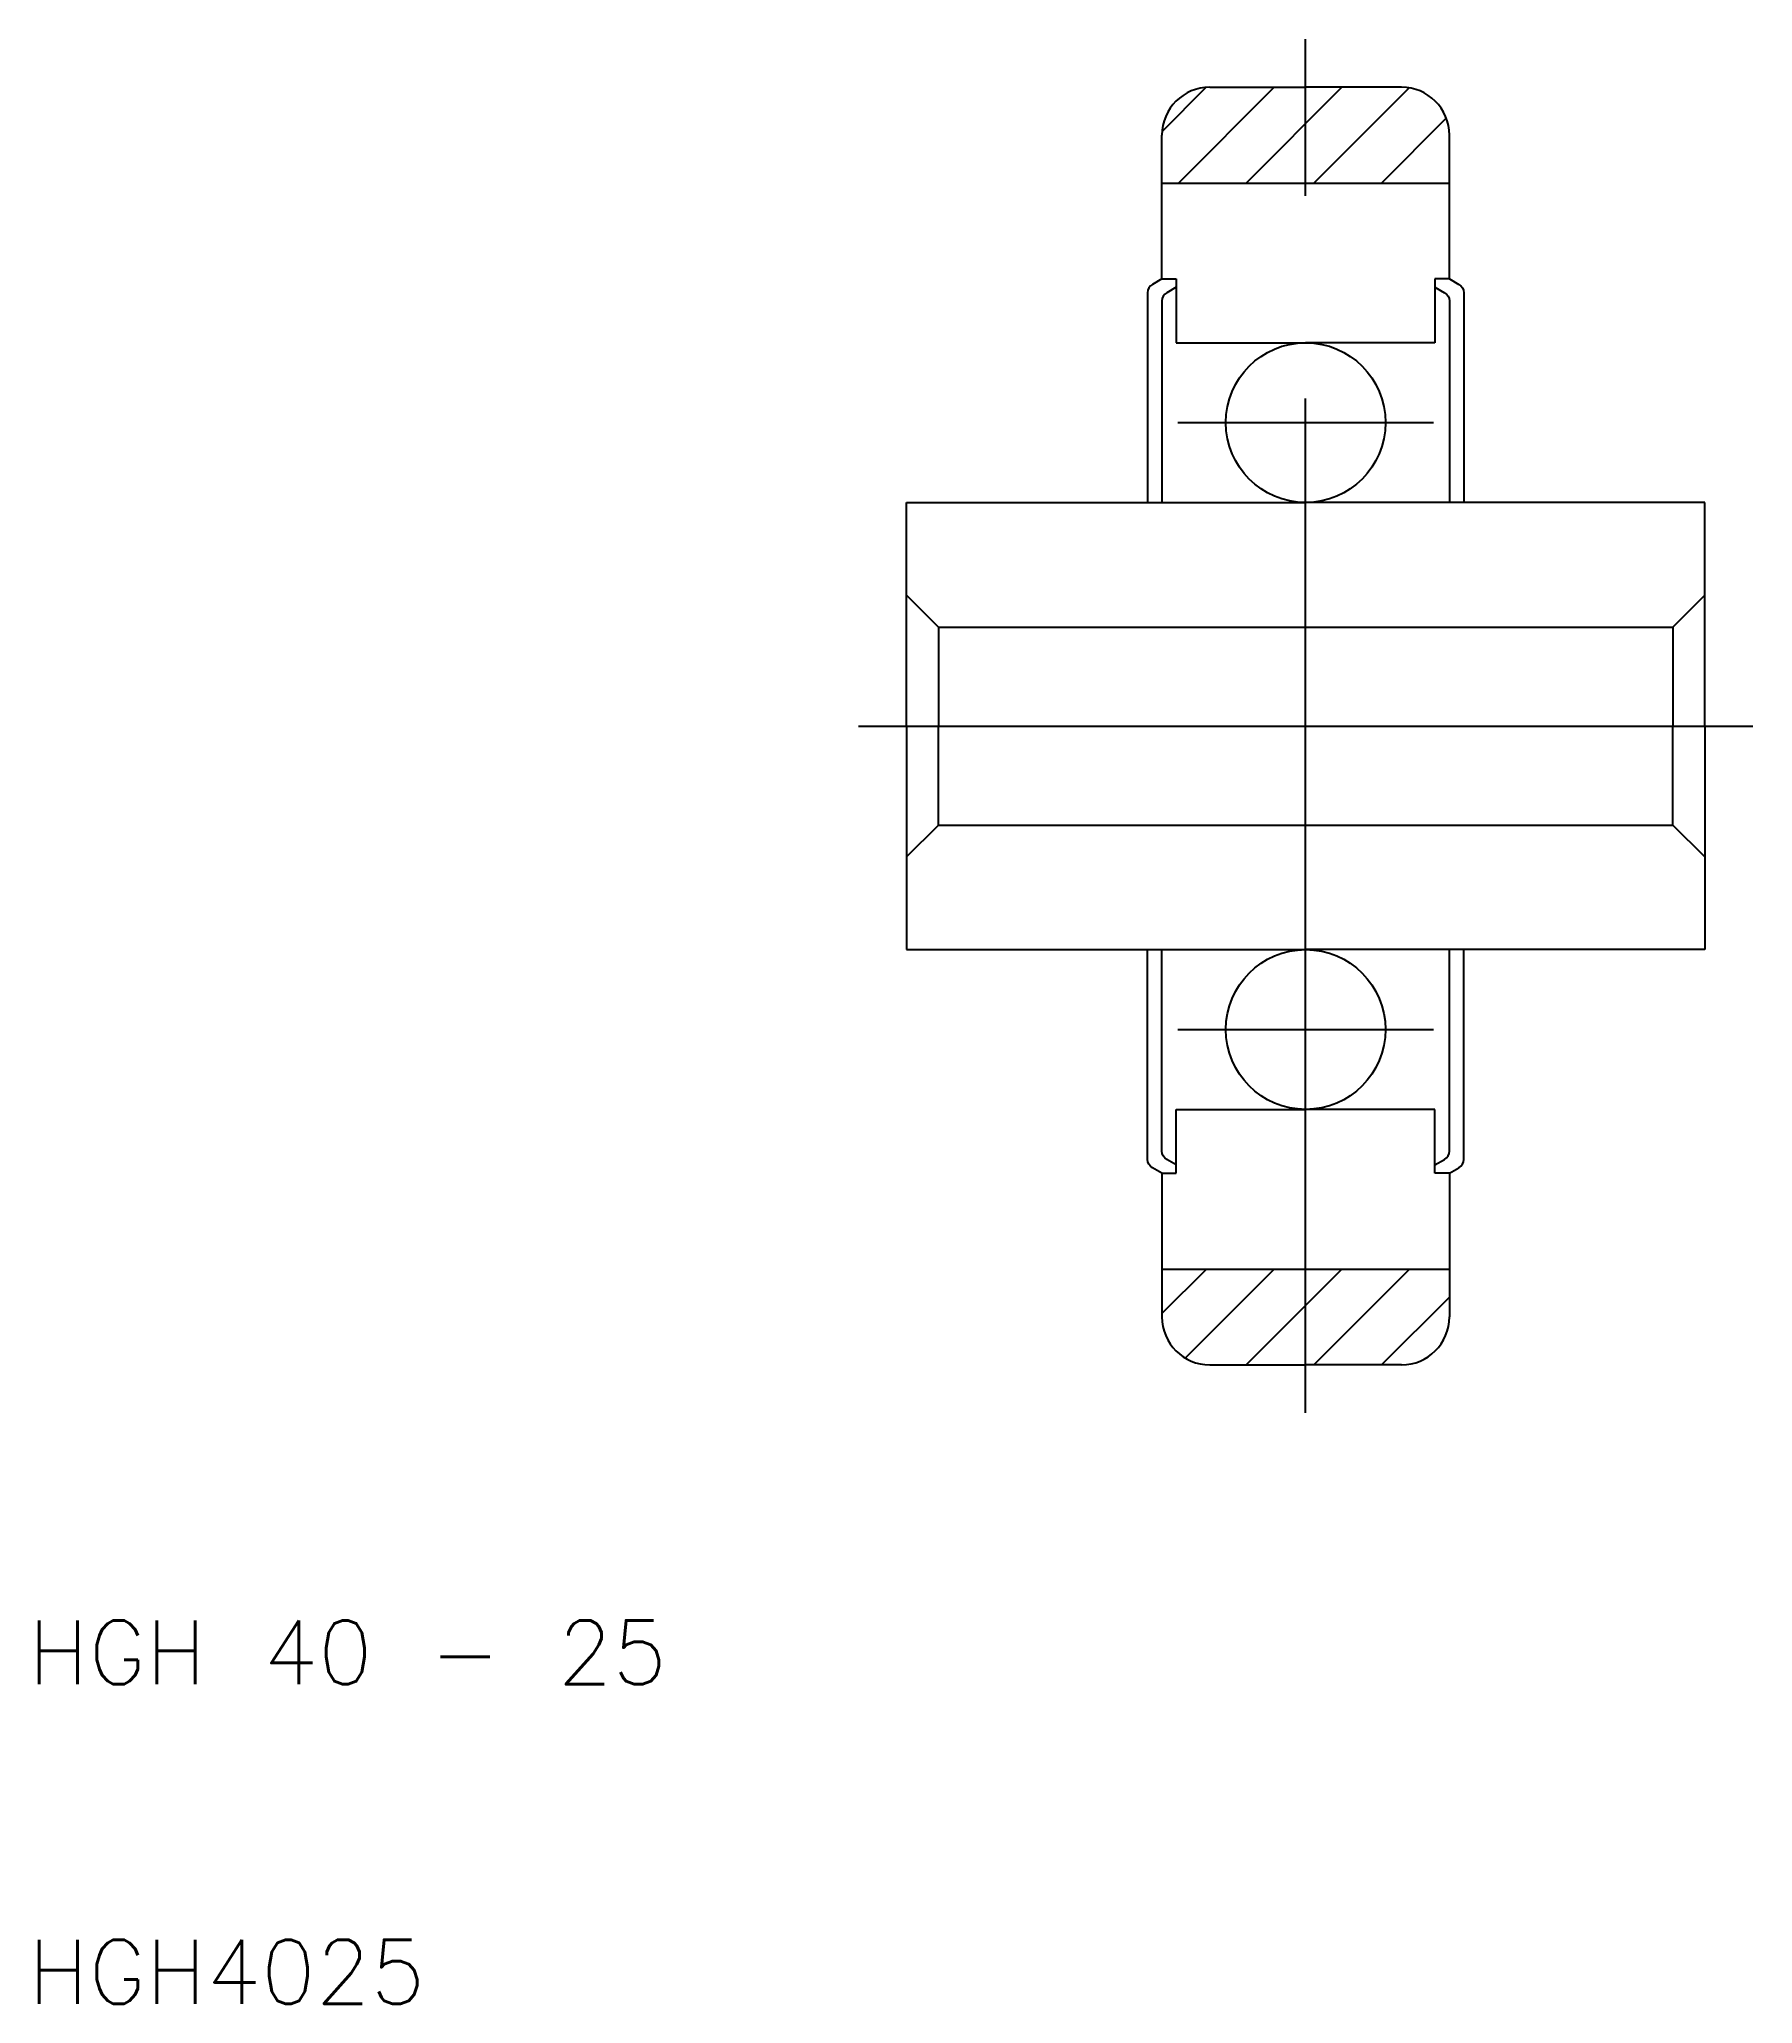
# Model space of a CAD drawing. Extents: x 10.3 to 64, y 10 to 71.5.
import ezdxf

# ---------------------------------------------------------------- set-up
doc = ezdxf.new("R2010")
doc.units = 0
doc.linetypes.add('CENTER', pattern=[50.8, 31.75, -6.35, 6.35, -6.35])
doc.layers.get('0').update_dxf_attribs({"linetype": 'CONTINUOUS'})
doc.layers.add('CENTER', color=1, linetype='CENTER')
doc.styles.get("Standard").update_dxf_attribs({"font": 'txt.shx'})

msp = doc.modelspace()

# ---------------------------------------------------------------- linework, layer by layer
at = {"color": 3, "linetype": 'CONTINUOUS'}
for p, q in [((45.504, 68.611), (46.889, 69.996)), ((46.015, 67), (49.015, 70)), ((48.136, 67), (51.136, 70)), ((50.257, 67), (53.238, 69.981)), ((52.379, 67), (54.405, 69.026)), ((45.5, 31.607), (46.893, 33)), ((46.228, 30.214), (49.015, 33)), ((48.136, 30), (51.136, 33)), ((50.257, 30), (53.257, 33)), ((52.379, 30), (54.5, 32.121))]:
    msp.add_line(p, q, dxfattribs=at)
at = {"color": 7, "linetype": 'CONTINUOUS'}
for p, q in [((47, 70), (50, 70)), ((53, 70), (50, 70)), ((45.5, 64), (45.5, 68.5)), ((54.5, 64), (54.5, 68.5)), ((45.5, 67), (54.5, 67)), ((45.5, 64), (45.95, 64)), ((45.95, 64), (45.95, 62)), ((54.5, 64), (54.05, 64)), ((54.05, 64), (54.05, 62)), ((45.95, 62), (50, 62)), ((54.05, 62), (50, 62)), ((37.5, 50), (37.5, 57)), ((37.5, 57), (45.5, 57)), ((45.5, 57), (50, 57)), ((54.5, 57), (50, 57)), ((62.5, 57), (54.5, 57)), ((62.5, 50), (62.5, 57)), ((37.5, 54.1), (38.5, 53.1)), ((62.5, 54.1), (61.5, 53.1)), ((38.5, 53.1), (61.5, 53.1)), ((38.5, 53.1), (38.5, 50)), ((61.5, 53.1), (61.5, 50)), ((37.5, 50), (37.5, 43)), ((38.5, 46.9), (38.5, 50)), ((61.5, 46.9), (61.5, 50)), ((62.5, 50), (62.5, 43)), ((37.5, 45.9), (38.5, 46.9)), ((38.5, 46.9), (61.5, 46.9)), ((62.5, 45.9), (61.5, 46.9)), ((37.5, 43), (45.5, 43)), ((45.5, 43), (50, 43)), ((54.5, 43), (50, 43)), ((62.5, 43), (54.5, 43)), ((45.95, 38), (50, 38)), ((45.95, 36), (45.95, 38)), ((54.05, 38), (50, 38)), ((54.05, 36), (54.05, 38)), ((45.5, 36), (45.95, 36)), ((45.5, 36), (45.5, 31.5)), ((54.5, 36), (54.05, 36)), ((54.5, 36), (54.5, 31.5)), ((45.5, 33), (54.5, 33)), ((47, 30), (50, 30)), ((53, 30), (50, 30))]:
    msp.add_line(p, q, dxfattribs=at)
for points in [[(45.5, 64), (45.2, 63.827, 0.267949), (45.05, 63.567), (45.05, 57)], [(54.5, 64), (54.8, 63.827, -0.267949), (54.95, 63.567), (54.95, 57)], [(45.95, 63.74), (45.65, 63.567, 0.267949), (45.5, 63.307), (45.5, 57)], [(54.05, 63.74), (54.35, 63.567, -0.267949), (54.5, 63.307), (54.5, 57)], [(45.5, 36), (45.2, 36.173, -0.267949), (45.05, 36.433), (45.05, 43)], [(45.95, 36.26), (45.65, 36.433, -0.267949), (45.5, 36.693), (45.5, 43)], [(54.05, 36.26), (54.35, 36.433, 0.267949), (54.5, 36.693), (54.5, 43)], [(54.5, 36), (54.8, 36.173, 0.267949), (54.95, 36.433), (54.95, 43)]]:
    msp.add_lwpolyline(points, format="xyb", dxfattribs=at)
for centre in [(50, 59.5), (50, 40.5)]:
    msp.add_circle(centre, 2.5, dxfattribs=at)
for centre, start, end in [((47, 68.5), 90, 180), ((53, 68.5), 0, 90), ((47, 31.5), 180, 270), ((53, 31.5), 270, 0)]:
    msp.add_arc(centre, 1.5, start, end, dxfattribs=at)
at = {"layer": 'CENTER', "color": 1, "linetype": 'CENTER'}
for p, q in [((50, 28.5), (50, 71.5)), ((46, 59.5), (54, 59.5)), ((36, 50), (64, 50)), ((46, 40.5), (54, 40.5))]:
    msp.add_line(p, q, dxfattribs=at)

# ---------------------------------------------------------------- texts
at = {"color": 7, "linetype": 'CONTINUOUS'}
for s, p in [('HGH 40 - 25', (10, 20)), ('HGH4025', (10, 10))]:
    msp.add_text(s, height=2, dxfattribs=at).set_placement(p)

doc.saveas('drawing.dxf')
